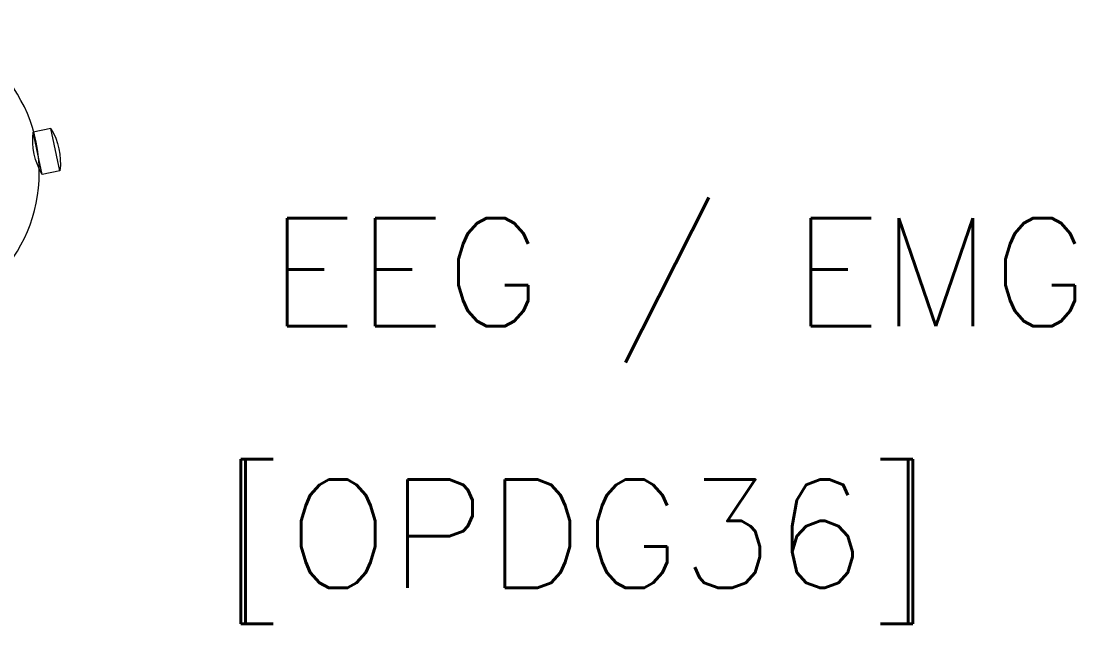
# Model space of a CAD drawing. Header units: inches. Extents: x -12418 to 242017, y -29325 to 19878.
# Drawn here: x 46578 to 48039, y -4565 to -3729 of the extents above; entities that cross this region are included whole.
import ezdxf

# ---------------------------------------------------------------- set-up
doc = ezdxf.new("R2010")
doc.units = ezdxf.units.IN
doc.header["$LTSCALE"] = 25
doc.header["$MEASUREMENT"] = 0
doc.linetypes.add('DASHDOT', pattern=[25.4, 12.7, -6.35, 0, -6.35])
for name, color, linetype, lineweight in [('00-Ground Floor$0$72_EGR_BASE_TEXT', 252, 'Continuous', 5), ('00-Ground Floor$0$LOADING', 253, 'Continuous', 5), ('E-LITE-CLNG-CNDT', 6, 'DASHDOT', 35)]:
    doc.layers.add(name, color=color, linetype=linetype, lineweight=lineweight)
doc.styles.add('00-Ground Floor$0$SIMPLEX', font='SIMPLEX.shx', dxfattribs={"height": 150})

# ---------------------------------------------------------------- blocks, each defined once
blk = doc.blocks.new('00-Ground Floor')
at = {"layer": '00-Ground Floor$0$LOADING', "extrusion": (-2.75759e-10, -1.16581e-09, -1)}
for p, q in [((46619, -3877.9, 0), (46594.6, -3883.1, 0)), ((46607.1, -3941.8, 0), (46594.6, -3883.1, 0)), ((46631.5, -3936.6, 0), (46619, -3877.9, 0)), ((46631.5, -3936.6, 0), (46607.1, -3941.8, 0))]:
    blk.add_line(p, q, dxfattribs=at)
blk.add_circle((-46392.9, -3939.2, 0), 210, dxfattribs=at)
for centre, start, end in [((-46686.4, -3894.2, 0), 329.0275, 6.8768), ((-46539.7, -3925.5, 0), 149.0275, 186.8768)]:
    blk.add_arc(centre, 92.5, start, end, dxfattribs=at)
at = {"layer": '00-Ground Floor$0$72_EGR_BASE_TEXT', "char_height": 150, "attachment_point": 2, "style": '00-Ground Floor$0$SIMPLEX'}
for s, insert in [('EEG / EMG', (47489.8, -4002.3)), ('[OPDG36]', (47348.5, -4364.8, 0))]:
    blk.add_mtext(s, dxfattribs=dict(at, insert=insert))

msp = doc.modelspace()

# ---------------------------------------------------------------- block references
at = {"layer": 'E-LITE-CLNG-CNDT'}
msp.add_blockref('00-Ground Floor', (0, 0), dxfattribs=at)

doc.saveas('drawing.dxf')
